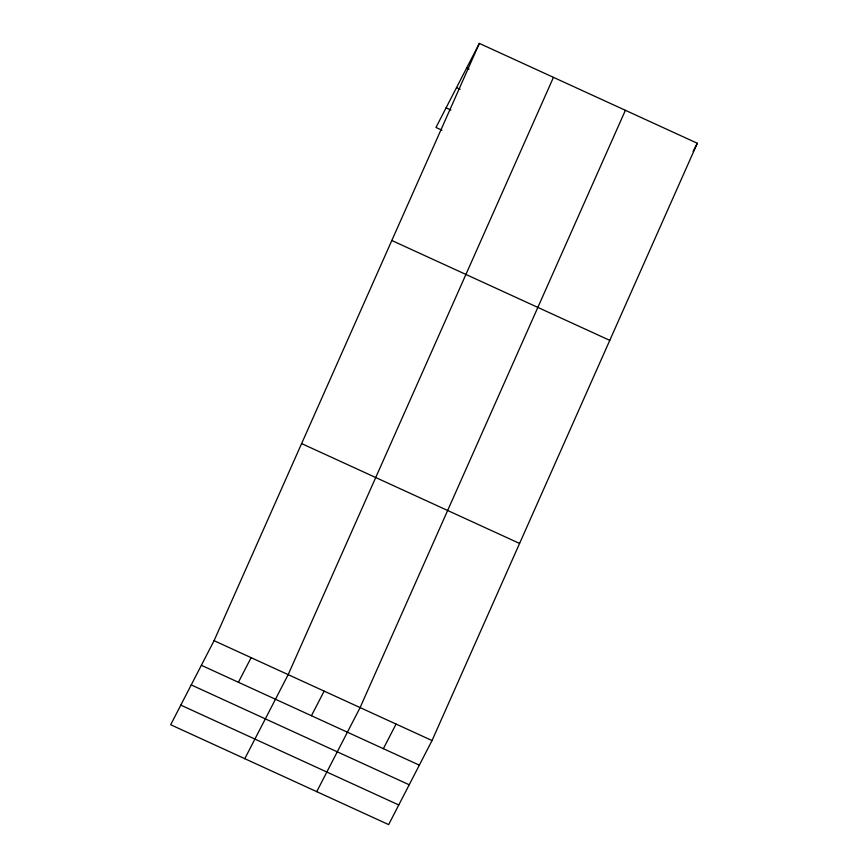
<?xml version="1.0" encoding="UTF-8"?>
<svg xmlns="http://www.w3.org/2000/svg" width="868" height="868" viewBox="0 0 868 868"><rect width="100%" height="100%" fill="white"/><g stroke="black" fill="none" stroke-linecap="round" stroke-linejoin="round"><path stroke-width="1.3" d="M214.071 640.682L479.353 43.4L697.319 143.263L432.036 740.545L388.647 824.6L170.681 724.737L214.071 640.682L432.036 740.545M553.458 77.35L288.176 674.631L244.787 758.697M625.394 110.301L360.101 707.594L316.722 791.649M479.353 43.4L435.964 127.455L441.942 130.2M238.418 682.27L251.123 657.662M311.438 715.72L324.144 691.112M383.363 748.683L396.068 724.064M693.087 151.466L697.319 143.263M466.648 68.008L469.046 69.104M456.525 87.625L460.116 89.274M446.098 107.838L450.872 110.03M391.815 240.501L609.77 340.364M301.608 443.581L519.574 543.433M201.365 665.3L419.331 765.153M191.242 684.917L409.197 784.77M180.804 705.12L398.77 804.983"/></g></svg>
